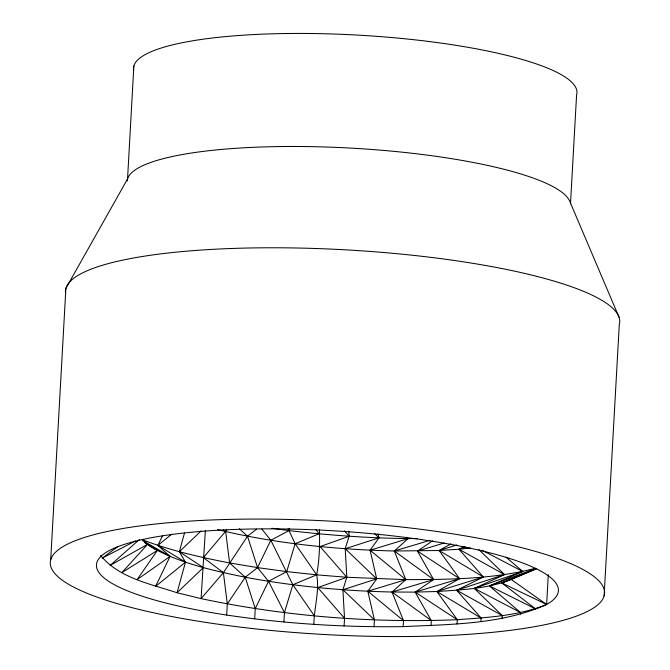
<?xml version="1.0" encoding="UTF-8"?>
<svg xmlns="http://www.w3.org/2000/svg" width="670" height="670" viewBox="0 0 670 670"><rect width="100%" height="100%" fill="white"/><g stroke="black" fill="none" stroke-linecap="round" stroke-linejoin="round"><path stroke-width="1" d="M50.719 559.676L65.886 288.376L127.543 178.965L133.866 65.92M548.303 574.751L546.645 604.482C501.88 624.507 451.279 624.281 403.164 626.634C344.162 627.438 285.068 623.728 226.686 615.06L227.306 603.955L223.395 572.666L247.532 536.235L256.56 529.183M254.684 618.896L255.253 608.636L245.237 577.247L229.601 562.942C200.02 557.206 170.44 550.614 142.283 539.702M283.921 622.02L284.44 612.623L292.84 584.751L270.814 540.28L261.777 529.032M313.895 624.39C314.004 607.791 319.732 591.426 316.667 574.835C319.49 559.852 319.858 544.827 319.448 529.786M344.112 625.973L344.539 618.276L342.906 589.751L346.834 577.264L345.201 548.738L349.129 536.26L348.835 531.159M374.036 626.718L374.421 619.884L367.797 591.233L376.716 578.872L370.091 550.221L379.011 537.859L378.098 533.915M403.164 626.634L403.499 620.655L392.025 592.02C342.814 590.923 293.644 586.258 245.237 577.247C211.98 570.346 177.868 562.968 148.38 545.346M431.003 625.713L431.287 620.587L415.174 592.104L392.025 592.02L405.794 579.642C449.202 579.508 493.355 579.24 535.631 568.252M457.066 623.979L457.3 619.708L436.848 591.51L415.174 592.104L457.3 619.708C487.366 617.464 518.387 615.973 546.645 604.482L511.269 579.533C487.643 588.763 461.865 589.818 436.848 591.51L481.094 618.033L480.901 621.45M502.123 618.167L502.266 615.604L474.301 588.377L504.56 574.6L478.807 549.517M520.347 614.206L520.439 612.497L489.443 585.932L522.734 571.485L506.043 557.18M535.271 609.616L535.322 608.762L501.838 582.959L535.732 568.554M570.497 203.856L576.585 94.964A222.072 45.409 3.2 0 0 358.534 35.142A222.072 45.409 3.2 0 0 133.573 69.873M604.114 595.973A277.589 56.766 3.2 0 0 203.111 520.356A277.589 56.766 3.2 0 0 175.021 617.145A277.589 56.766 3.2 0 0 604.114 595.973L619.281 324.674A277.589 56.766 3.2 0 0 349.74 250.078A277.589 56.766 3.2 0 0 65.417 292.07M205.347 530.74L201.084 598.628C285.135 616.367 371.49 623.184 457.3 619.708M184.501 533.002L179.334 551.737L185.481 562.18L177.039 592.749C150.599 583.93 119.034 578.076 100.609 555.472M289.633 528.613L289.03 530.598L295.127 543.739L316.667 574.835L346.834 577.264L405.794 579.642L394.32 551.008C334.975 549.475 275.454 543.63 217.675 529.635M162.4 536.008L157.869 545.38L170.063 556.418L155.574 586.392L185.481 562.18L157.869 545.38L171.612 534.258M255.253 608.636L268.519 581.292L286.735 571.611L316.667 574.835L292.84 584.751L314.372 615.847M226.72 530.037L203.379 557.616L223.395 572.666L201.084 598.628L177.039 592.749L203.362 567.616L179.334 551.737L201.142 530.916M227.306 603.955L245.237 577.247L257.548 567.624L270.814 540.28L289.03 530.598C331.616 535.581 374.463 538.596 417.351 538.613M406.506 537.323L408.089 538.63L394.32 551.008L433.582 579.575L415.174 592.104L459.595 578.696L439.143 550.497L394.32 551.008L429.939 540.347M139.444 539.467L110.123 565.438L147.618 544.291L157.366 550.43L137.065 579.65L170.063 556.418L142.97 540.732M117.803 546.586L102.15 558.177L135.432 540.966M432.527 540.841L417.469 551.092L433.582 579.575L392.025 592.02L431.287 620.587M450.969 543.831L439.143 550.497L483.388 577.021L456.672 590.253L481.094 618.033M464.494 546.502L458.967 549.241L439.143 550.497L456.965 544.944M511.269 579.533L536.695 568.696M535.481 569.039L501.838 582.959L546.645 604.482A231.326 47.302 3.2 0 0 409.646 537.951A231.326 47.302 3.2 0 0 115.366 547.683A231.326 47.302 3.2 0 0 226.686 615.06M535.69 568.478L489.443 585.932L535.322 608.762M465.809 547.005L458.967 549.241L483.388 577.021L436.848 591.51L459.595 578.696L417.469 551.092L444.118 543.043M408.089 538.63L370.091 550.221L405.794 579.642L367.797 591.233L403.499 620.655M470.373 548.035L458.967 549.241L504.56 574.6L456.672 590.253L502.266 615.604M271.92 528.261L289.03 530.598L288.092 528.756M482.132 550.263L522.734 571.485L474.301 588.377L520.439 612.497M145.809 543.32L147.618 544.291L121.831 572.632L157.366 550.43L144.502 542.005M144.913 542.767L147.618 544.291L142.459 539.476M223.185 529.777L225.69 531.653L229.601 562.942L257.548 567.624L286.735 571.611L295.127 543.739L318.962 533.822L316.056 529.627M239.341 528.739L247.532 536.235L257.548 567.624L268.519 581.292L284.44 612.623M374.505 533.555L379.011 537.859L345.201 548.738L376.716 578.872L342.906 589.751L374.421 619.884M344.321 530.749L349.129 536.26L320.067 546.578L346.834 577.264L317.773 587.582L344.539 618.276M619.03 317.22L570.061 202.038A222.072 45.409 3.2 0 0 342.546 147.676A222.072 45.409 3.2 0 0 127.191 180.925"/></g></svg>
